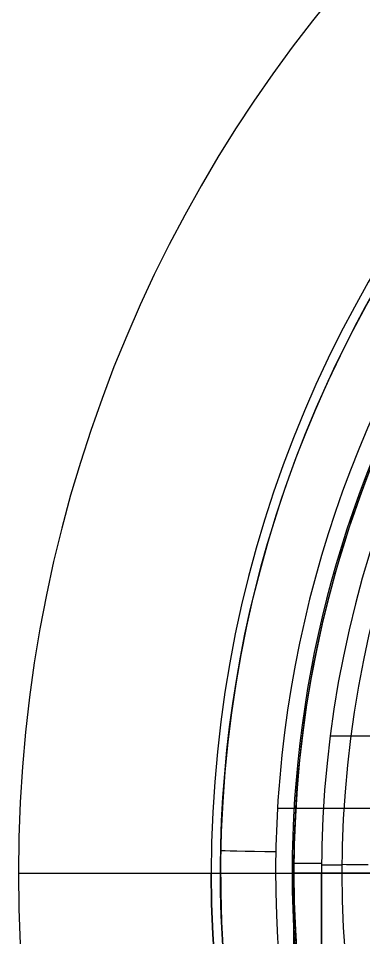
# Model space of a CAD drawing. Header units: centimetres. Extents: x -2.5 to 2.5, y -13.5 to 2.5.
# Drawn here: x -2.5 to -1.874, y -0.117 to 1.548 of the extents above; entities that cross this region are included whole.
import ezdxf

# ---------------------------------------------------------------- set-up
doc = ezdxf.new("R2010")
doc.units = ezdxf.units.CM
doc.layers.add('Default', color=7, linetype='Continuous', true_color=0x000000)

msp = doc.modelspace()

# ---------------------------------------------------------------- linework, layer by layer
at = {"layer": 'Default'}
for p, q in [((-1.9341, 0.2486, 3.2502), (1.9341, 0.2486, 3.2502)), ((-1.7046, 0.1168, -11.7), (-2.0296, 0.1168, -11.7)), ((-2, 0, 2.1), (-2, 0, -3.2)), ((-1.9499, 0.0149, 2.7003), (-1.9123, 0.0149, 2.7003)), ((-2.4997, 0, -12.2), (-2.15, 0, -12.2)), ((-2.15, 0, -12), (-1.85, 0, -12))]:
    msp.add_line(p, q, dxfattribs=at)
for centre, radius, start, end in [((0, 0, -12.2), 2.4997, 90, 270), ((0, 0, -12), 2.15, 0, 180), ((0, 0, -12.2), 2.15, 0, 180), ((0, 0, -12.1), 2.15, 0, 180), ((0, 0, -11.7), 2.033, 44.4199, 268.9001), ((0, 0, 2.2036), 2.0033, 58.7229, 180), ((0, 0, -3.2), 2, 90, 270), ((0, 0, 2.7502), 2, 0, 180), ((0, 0, 3.2003), 2, 360, 180), ((0, 0, 2.9752), 2, 0, 180), ((0, 0, 2.7003), 1.95, 0, 180), ((0, 0, 3.2502), 1.95, 0, 180), ((0, 0, -12.1), 2.15, 180, 0), ((0, 0, 2.2036), 2.0033, 180, 238.7229), ((0, 0, -12), 2.15, 180, 0)]:
    msp.add_arc(centre, radius, start, end, dxfattribs=at)
at = {"layer": 'Default', "extrusion": (0, 0, -1)}
for centre, radius, start, end in [((0, 0, 11.6), 2.133, 271.0999, 132.77), ((0, 0, 11.5897), 2.1324, 271.0999, 90), ((0, 0, -2.1), 2, 301.4085, 90), ((0, 0, 0.55), 2, 343.3399, 90), ((0, 0, -2.7003), 1.9124, 360, 180), ((0, 0, 12.2), 2.15, 180, 0), ((0, 0, -2.7003), 1.9124, 180, 360)]:
    msp.add_arc(centre, radius, start, end, dxfattribs=at)
at = {"layer": 'Default', "extrusion": (-0.019195, -0.999816, 0)}
for start, end in [(180, 270), (174.0987, 180)]:
    msp.add_arc((-2.033, -11.6), 0.1, start, end, dxfattribs=at)
at = {"layer": 'Default', "extrusion": (-0.024341, -0.999704, 0)}
msp.add_arc((-3.65, 2.1), 1.65, 0, 3.5999, dxfattribs=at)
at = {"layer": 'Default', "extrusion": (0.009141, 0.999958, 0)}
msp.add_arc((1.95, 3.2003), 0.05, 0, 90, dxfattribs=at)
at = {"layer": 'Default', "extrusion": (0, -1, 0)}
for centre, radius, start, end in [((-1.8322, 2.1), 0.2, 90, 148.8015), ((-83.3, -3.2), 81.3, 353.644267, 0), ((-83.3, -3.2), 81.6, 354.098696, 0), ((-1.95, 2.7502), 0.05, 180, 270), ((-1.95, 3.2003), 0.05, 90, 180), ((-1.9124, 2.7502), 0.05, 270, 340)]:
    msp.add_arc(centre, radius, start, end, dxfattribs=at)
at = {"layer": 'Default', "extrusion": (-0.008388, -0.999965, 0)}
msp.add_arc((-1.9124, 2.7502), 0.05, 270, 340, dxfattribs=at)
at = {"layer": 'Default'}
for points in [[(-2.15, 0, -12.2), (-2.15, 0, -12.1), (-2.15, 0, -12)], [(-2, -1.9202, 2.7502), (-2, -0.9601, 2.7502), (-2, 0, 2.7502)], [(-2, -1.4528, 3.2003), (-2, -0.7264, 3.2003), (-2, 0, 3.2003)], [(-2, 0, 3.2003), (-2, 0, 2.9752), (-2, 0, 2.7502)], [(-1.95, 0, 2.7003), (-1.95, -0.9601, 2.7003), (-1.95, -1.9202, 2.7003)], [(-1.95, -1.4528, 3.2502), (-1.95, -0.7264, 3.2502), (-1.95, 0, 3.2502)]]:
    msp.add_open_spline(points, degree=2, dxfattribs=at)

doc.saveas('drawing.dxf')
